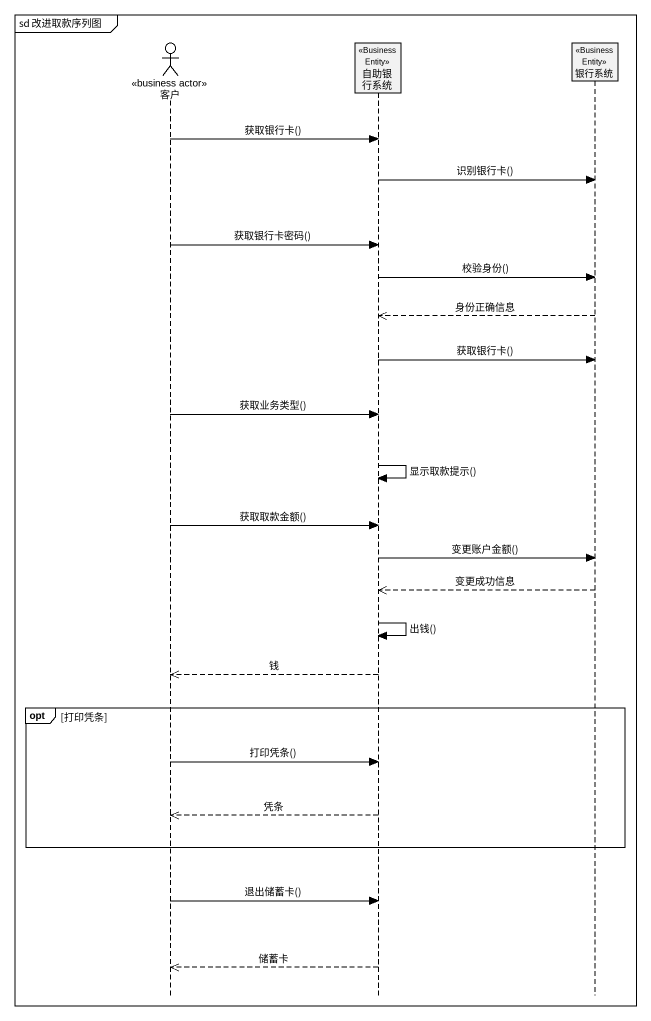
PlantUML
@startuml
mainframe sd 改进取款序列图
hide footbox
actor 客户 <<business actor>>
participant 自助银行系统 <<Business Entity>>
participant 银行系统 <<Business Entity>>

客户 -> 自助银行系统 : 获取银行卡()
自助银行系统 -> 银行系统 : 识别银行卡()
客户 -> 自助银行系统 : 获取银行卡密码()
自助银行系统 -> 银行系统 : 校验身份()
银行系统 -->> 自助银行系统 : 身份正确信息
自助银行系统 -> 银行系统 : 获取银行卡()
客户 -> 自助银行系统 : 获取业务类型()
自助银行系统 -> 自助银行系统 : 显示取款提示()
客户 -> 自助银行系统 : 获取取款金额()
自助银行系统 -> 银行系统 : 变更账户金额()
银行系统 -->> 自助银行系统 : 变更成功信息
自助银行系统 -> 自助银行系统 : 出钱()
自助银行系统 -->> 客户 : 钱
opt 打印凭条
  客户 -> 自助银行系统 : 打印凭条()
  自助银行系统 -->> 客户 : 凭条
end
客户 -> 自助银行系统 : 退出储蓄卡()
自助银行系统 -->> 客户 : 储蓄卡
@enduml
